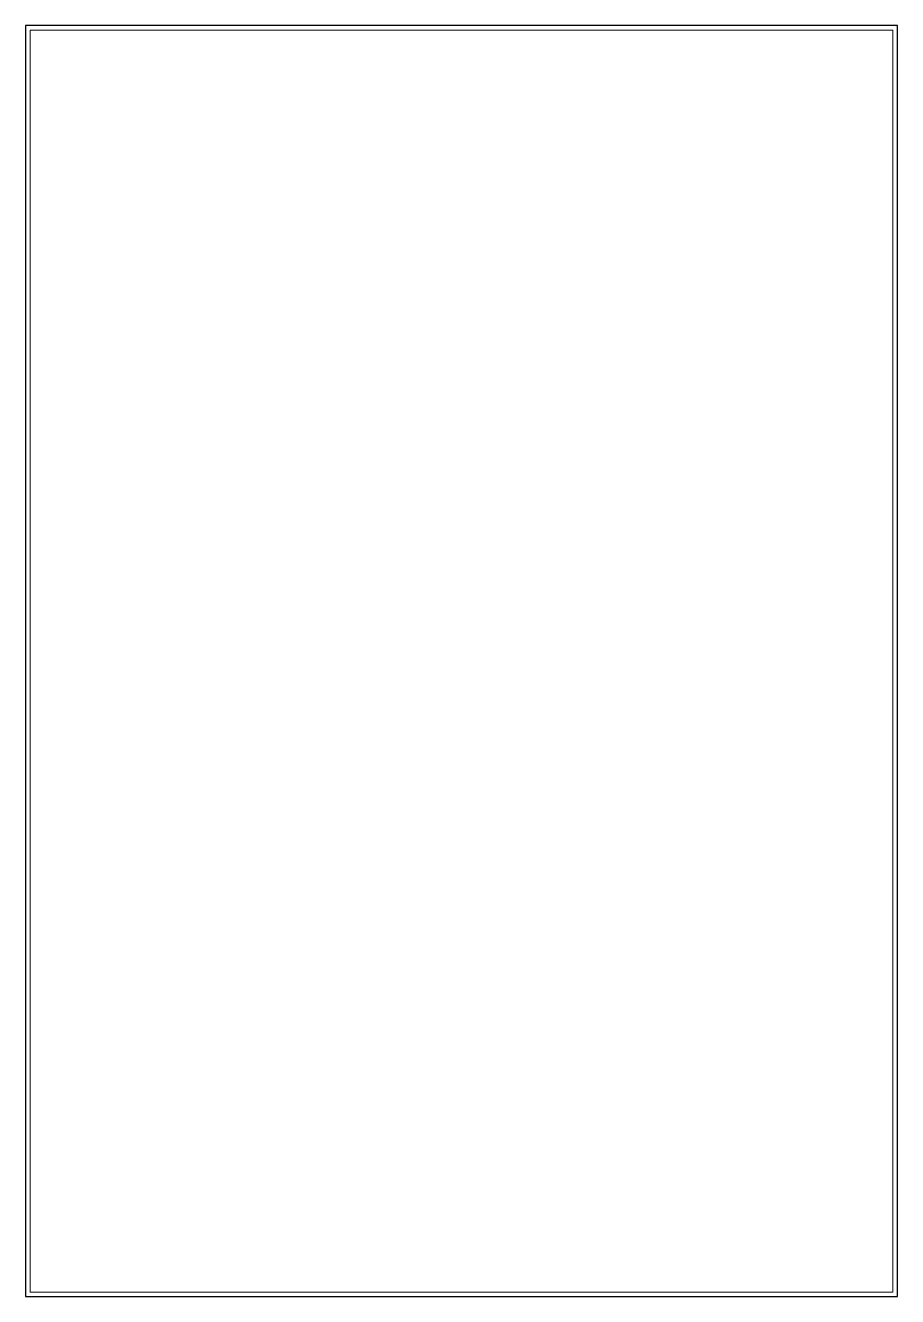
# Paper-space layout 'poot4' of a CAD drawing. Extents: x 549 to 739, y -2 to 275.
import ezdxf

# ---------------------------------------------------------------- set-up
doc = ezdxf.new("R2010")
doc.units = 0
doc.header["$LTSCALE"] = 0.05
doc.layers.get('0').update_dxf_attribs({"linetype": 'CONTINUOUS'})
doc.layers.add('View', color=9, linetype='CONTINUOUS', plot=False)

# ---------------------------------------------------------------- blocks, each defined once
blk = doc.blocks.new('ISO_A4')
for p, q in [((200, 287), (10, 287)), ((10, 287), (10, 10)), ((200, 10), (200, 287)), ((10, 10), (200, 10))]:
    blk.add_line(p, q)

psp = doc.layouts.new('poot4')

# ---------------------------------------------------------------- block references
at = {"lineweight": 0}
psp.add_blockref('ISO_A4', (539.43, -11.91), dxfattribs=at)

# ---------------------------------------------------------------- viewports
at = {"layer": 'View'}
psp.add_viewport(center=(644.43, 136.56), size=(188, 275.057), view_center_point=(8769.92, -453.73), view_height=2425.484, dxfattribs=at)

doc.saveas('drawing.dxf')
